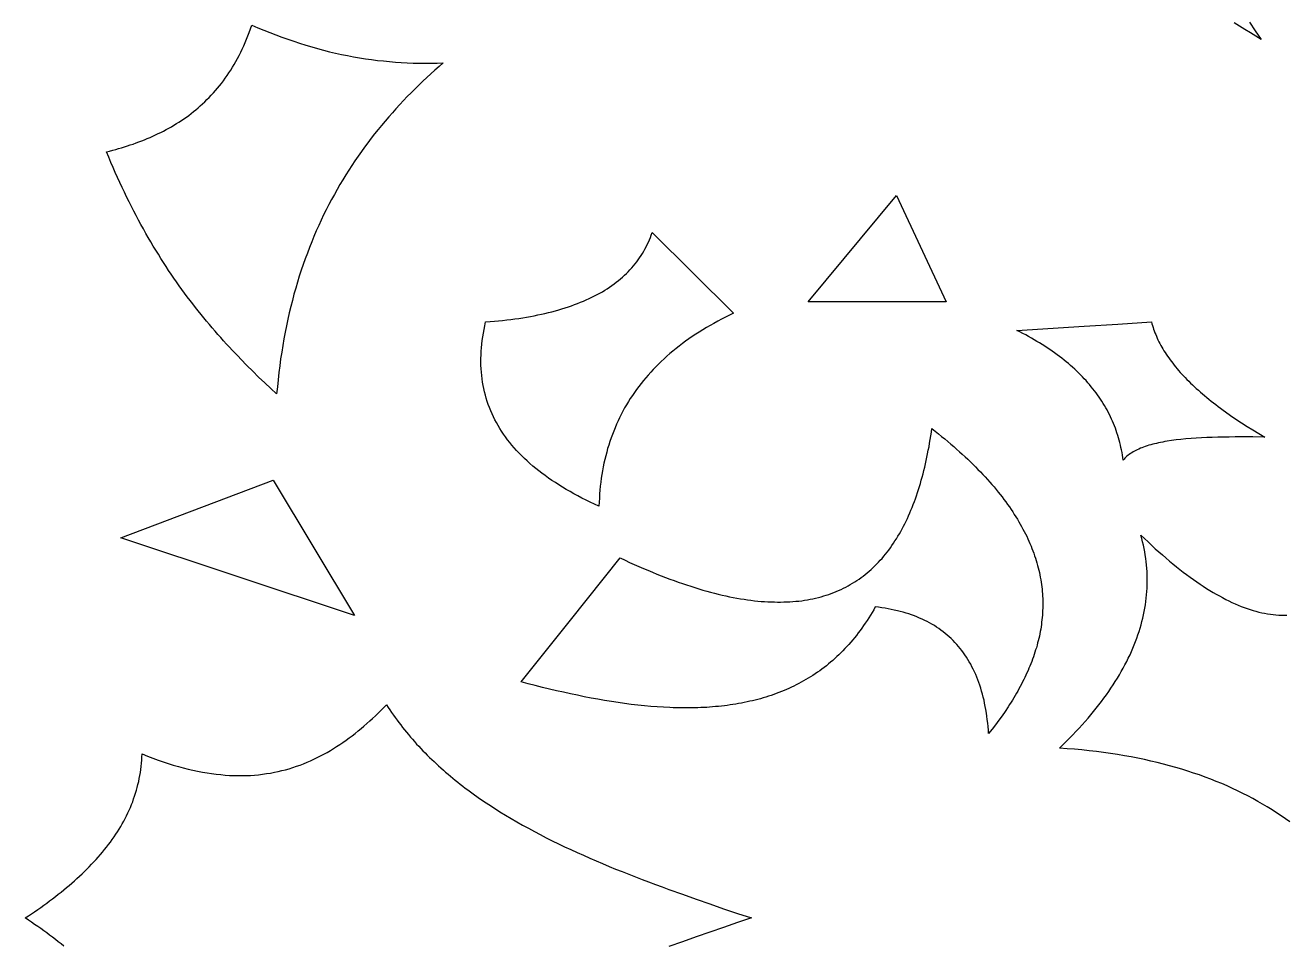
# Model space of a CAD drawing. Extents: x -4113 to -3113, y 1469 to 2469.
# Drawn here: x -3607 to -3502.4, y 1702.6 to 1778.9 of the extents above; entities that cross this region are included whole.
import ezdxf

# ---------------------------------------------------------------- set-up
doc = ezdxf.new("R2010")
doc.units = 0
doc.layers.add('PLAN_1', color=18, linetype='CONTINUOUS')

msp = doc.modelspace()

# ---------------------------------------------------------------- linework, layer by layer
at = {"layer": 'PLAN_1'}
for points in [[(-3588.17, 1778.94), (-3587.68, 1778.72), (-3587.18, 1778.52), (-3586.68, 1778.32), (-3586.19, 1778.13), (-3585.69, 1777.94), (-3585.2, 1777.77), (-3584.7, 1777.6), (-3584.21, 1777.44), (-3583.71, 1777.28), (-3583.21, 1777.14), (-3582.72, 1777), (-3582.22, 1776.87), (-3581.73, 1776.74), (-3581.23, 1776.63), (-3580.73, 1776.52), (-3580.24, 1776.42), (-3579.74, 1776.32), (-3579.25, 1776.24), (-3578.75, 1776.16), (-3578.26, 1776.09), (-3577.76, 1776.02), (-3577.26, 1775.97), (-3576.77, 1775.92), (-3576.27, 1775.88), (-3575.78, 1775.85), (-3575.28, 1775.82), (-3574.79, 1775.8), (-3574.29, 1775.79), (-3573.79, 1775.79), (-3573.3, 1775.79), (-3572.8, 1775.8), (-3572.31, 1775.82), (-3572.65, 1775.52), (-3572.99, 1775.22), (-3573.33, 1774.91), (-3573.66, 1774.6), (-3573.99, 1774.29), (-3574.32, 1773.97), (-3574.64, 1773.65), (-3574.96, 1773.33), (-3575.28, 1773.01), (-3575.6, 1772.68), (-3575.91, 1772.35), (-3576.22, 1772.01), (-3576.52, 1771.67), (-3576.82, 1771.33), (-3577.12, 1770.98), (-3577.41, 1770.63), (-3577.7, 1770.28), (-3577.99, 1769.92), (-3578.27, 1769.56), (-3578.55, 1769.19), (-3578.82, 1768.82), (-3579.09, 1768.45), (-3579.36, 1768.07), (-3579.62, 1767.69), (-3579.88, 1767.3), (-3580.13, 1766.91), (-3580.38, 1766.52), (-3580.63, 1766.12), (-3580.87, 1765.71), (-3581.1, 1765.31), (-3581.33, 1764.89), (-3581.56, 1764.48), (-3581.78, 1764.05), (-3582, 1763.63), (-3582.22, 1763.2), (-3582.42, 1762.76), (-3582.63, 1762.32), (-3582.83, 1761.87), (-3583.02, 1761.42), (-3583.21, 1760.97), (-3583.39, 1760.5), (-3583.57, 1760.04), (-3583.75, 1759.57), (-3583.92, 1759.09), (-3584.08, 1758.61), (-3584.24, 1758.12), (-3584.39, 1757.62), (-3584.54, 1757.13), (-3584.68, 1756.62), (-3584.81, 1756.11), (-3584.95, 1755.6), (-3585.07, 1755.07), (-3585.19, 1754.55), (-3585.3, 1754.01), (-3585.41, 1753.48), (-3585.51, 1752.93), (-3585.61, 1752.38), (-3585.7, 1751.82), (-3585.79, 1751.26), (-3585.86, 1750.69), (-3585.94, 1750.12), (-3586, 1749.53), (-3586.06, 1748.95), (-3586.12, 1748.35), (-3586.61, 1748.81), (-3587.11, 1749.28), (-3587.61, 1749.75), (-3588.1, 1750.23), (-3588.59, 1750.72), (-3589.08, 1751.22), (-3589.32, 1751.47), (-3589.56, 1751.72), (-3589.8, 1751.97), (-3590.04, 1752.23), (-3590.28, 1752.49), (-3590.52, 1752.76), (-3590.76, 1753.02), (-3590.99, 1753.29), (-3591.23, 1753.56), (-3591.46, 1753.83), (-3591.7, 1754.11), (-3591.93, 1754.38), (-3592.16, 1754.67), (-3592.39, 1754.95), (-3592.62, 1755.24), (-3592.85, 1755.53), (-3593.08, 1755.82), (-3593.3, 1756.11), (-3593.53, 1756.41), (-3593.75, 1756.72), (-3593.98, 1757.02), (-3594.2, 1757.33), (-3594.42, 1757.64), (-3594.64, 1757.96), (-3594.86, 1758.28), (-3595.08, 1758.6), (-3595.29, 1758.93), (-3595.51, 1759.26), (-3595.72, 1759.59), (-3595.93, 1759.93), (-3596.14, 1760.27), (-3596.35, 1760.61), (-3596.56, 1760.96), (-3596.77, 1761.32), (-3596.97, 1761.67), (-3597.17, 1762.04), (-3597.38, 1762.4), (-3597.58, 1762.77), (-3597.78, 1763.15), (-3597.97, 1763.52), (-3598.17, 1763.91), (-3598.36, 1764.29), (-3598.56, 1764.69), (-3598.75, 1765.08), (-3598.94, 1765.48), (-3599.13, 1765.89), (-3599.31, 1766.3), (-3599.5, 1766.72), (-3599.68, 1767.14), (-3599.86, 1767.56), (-3600.04, 1767.99), (-3600.22, 1768.43), (-3599.97, 1768.49), (-3599.72, 1768.56), (-3599.47, 1768.63), (-3599.23, 1768.7), (-3598.98, 1768.77), (-3598.74, 1768.84), (-3598.5, 1768.92), (-3598.26, 1769), (-3598.02, 1769.08), (-3597.78, 1769.17), (-3597.55, 1769.26), (-3597.31, 1769.34), (-3597.08, 1769.44), (-3596.85, 1769.53), (-3596.62, 1769.63), (-3596.39, 1769.73), (-3596.17, 1769.83), (-3595.94, 1769.94), (-3595.72, 1770.05), (-3595.5, 1770.16), (-3595.28, 1770.28), (-3595.07, 1770.4), (-3594.85, 1770.52), (-3594.64, 1770.64), (-3594.43, 1770.77), (-3594.22, 1770.9), (-3594.02, 1771.04), (-3593.81, 1771.18), (-3593.61, 1771.32), (-3593.41, 1771.46), (-3593.21, 1771.61), (-3593.02, 1771.77), (-3592.83, 1771.92), (-3592.64, 1772.08), (-3592.45, 1772.25), (-3592.26, 1772.41), (-3592.08, 1772.59), (-3591.9, 1772.76), (-3591.72, 1772.94), (-3591.54, 1773.13), (-3591.37, 1773.32), (-3591.2, 1773.51), (-3591.03, 1773.71), (-3590.87, 1773.91), (-3590.7, 1774.11), (-3590.54, 1774.32), (-3590.39, 1774.54), (-3590.23, 1774.76), (-3590.08, 1774.98), (-3589.93, 1775.21), (-3589.79, 1775.45), (-3589.64, 1775.68), (-3589.5, 1775.93), (-3589.37, 1776.17), (-3589.23, 1776.43), (-3589.1, 1776.69), (-3588.98, 1776.95), (-3588.85, 1777.22), (-3588.73, 1777.49), (-3588.61, 1777.77), (-3588.5, 1778.05), (-3588.39, 1778.34), (-3588.28, 1778.64)], [(-3534.7, 1764.82), (-3530.59, 1755.99), (-3542.04, 1755.99)], [(-3559.38, 1739.04), (-3559.74, 1739.2), (-3560.1, 1739.37), (-3560.45, 1739.54), (-3560.79, 1739.71), (-3561.13, 1739.89), (-3561.46, 1740.07), (-3561.78, 1740.25), (-3562.1, 1740.43), (-3562.41, 1740.61), (-3562.71, 1740.8), (-3563, 1740.99), (-3563.29, 1741.18), (-3563.57, 1741.37), (-3563.85, 1741.57), (-3564.11, 1741.77), (-3564.37, 1741.97), (-3564.63, 1742.17), (-3564.87, 1742.37), (-3565.11, 1742.58), (-3565.35, 1742.79), (-3565.57, 1743), (-3565.79, 1743.22), (-3566, 1743.43), (-3566.21, 1743.65), (-3566.41, 1743.87), (-3566.6, 1744.1), (-3566.78, 1744.32), (-3566.96, 1744.55), (-3567.13, 1744.78), (-3567.3, 1745.01), (-3567.46, 1745.25), (-3567.61, 1745.49), (-3567.75, 1745.73), (-3567.89, 1745.97), (-3568.02, 1746.21), (-3568.14, 1746.46), (-3568.25, 1746.71), (-3568.36, 1746.96), (-3568.46, 1747.22), (-3568.56, 1747.47), (-3568.65, 1747.73), (-3568.73, 1747.99), (-3568.8, 1748.25), (-3568.87, 1748.52), (-3568.93, 1748.79), (-3568.99, 1749.06), (-3569.03, 1749.33), (-3569.07, 1749.6), (-3569.11, 1749.88), (-3569.13, 1750.16), (-3569.15, 1750.44), (-3569.17, 1750.73), (-3569.17, 1751.01), (-3569.17, 1751.3), (-3569.16, 1751.59), (-3569.15, 1751.89), (-3569.13, 1752.18), (-3569.1, 1752.48), (-3569.06, 1752.78), (-3569.02, 1753.08), (-3568.97, 1753.39), (-3568.91, 1753.7), (-3568.85, 1754.01), (-3568.78, 1754.32), (-3568.42, 1754.35), (-3568.06, 1754.38), (-3567.71, 1754.41), (-3567.37, 1754.45), (-3567.02, 1754.49), (-3566.69, 1754.53), (-3566.35, 1754.57), (-3566.03, 1754.62), (-3565.7, 1754.67), (-3565.38, 1754.72), (-3565.07, 1754.78), (-3564.76, 1754.84), (-3564.45, 1754.9), (-3564.15, 1754.96), (-3563.86, 1755.03), (-3563.57, 1755.1), (-3563.28, 1755.17), (-3563, 1755.25), (-3562.72, 1755.33), (-3562.45, 1755.41), (-3562.18, 1755.49), (-3561.91, 1755.58), (-3561.65, 1755.67), (-3561.4, 1755.76), (-3561.15, 1755.85), (-3560.9, 1755.95), (-3560.66, 1756.05), (-3560.43, 1756.16), (-3560.19, 1756.26), (-3559.97, 1756.37), (-3559.74, 1756.48), (-3559.53, 1756.6), (-3559.31, 1756.71), (-3559.1, 1756.83), (-3558.9, 1756.96), (-3558.7, 1757.08), (-3558.5, 1757.21), (-3558.31, 1757.34), (-3558.13, 1757.48), (-3557.95, 1757.61), (-3557.77, 1757.75), (-3557.6, 1757.89), (-3557.43, 1758.04), (-3557.27, 1758.19), (-3557.11, 1758.34), (-3556.95, 1758.49), (-3556.81, 1758.65), (-3556.66, 1758.81), (-3556.52, 1758.97), (-3556.39, 1759.13), (-3556.25, 1759.3), (-3556.13, 1759.47), (-3556.01, 1759.64), (-3555.89, 1759.82), (-3555.78, 1760), (-3555.67, 1760.18), (-3555.57, 1760.36), (-3555.47, 1760.55), (-3555.37, 1760.74), (-3555.28, 1760.93), (-3555.2, 1761.13), (-3555.12, 1761.33), (-3555.04, 1761.53), (-3554.97, 1761.73), (-3551.59, 1758.39), (-3548.21, 1755.04), (-3548.55, 1754.88), (-3548.88, 1754.72), (-3549.21, 1754.55), (-3549.53, 1754.38), (-3549.85, 1754.2), (-3550.16, 1754.03), (-3550.47, 1753.85), (-3550.77, 1753.67), (-3551.06, 1753.48), (-3551.35, 1753.3), (-3551.64, 1753.11), (-3551.92, 1752.91), (-3552.19, 1752.72), (-3552.46, 1752.52), (-3552.73, 1752.32), (-3552.99, 1752.11), (-3553.24, 1751.91), (-3553.49, 1751.7), (-3553.74, 1751.49), (-3553.98, 1751.27), (-3554.21, 1751.05), (-3554.44, 1750.83), (-3554.66, 1750.61), (-3554.88, 1750.38), (-3555.09, 1750.15), (-3555.3, 1749.92), (-3555.5, 1749.69), (-3555.7, 1749.45), (-3555.89, 1749.21), (-3556.08, 1748.97), (-3556.26, 1748.72), (-3556.44, 1748.47), (-3556.61, 1748.22), (-3556.78, 1747.97), (-3556.94, 1747.71), (-3557.1, 1747.45), (-3557.25, 1747.19), (-3557.39, 1746.92), (-3557.54, 1746.65), (-3557.67, 1746.38), (-3557.8, 1746.11), (-3557.93, 1745.83), (-3558.05, 1745.55), (-3558.16, 1745.27), (-3558.27, 1744.99), (-3558.38, 1744.7), (-3558.48, 1744.41), (-3558.57, 1744.11), (-3558.66, 1743.82), (-3558.74, 1743.52), (-3558.82, 1743.22), (-3558.9, 1742.91), (-3558.97, 1742.61), (-3559.03, 1742.3), (-3559.09, 1741.98), (-3559.14, 1741.67), (-3559.19, 1741.35), (-3559.23, 1741.03), (-3559.27, 1740.7), (-3559.3, 1740.38), (-3559.33, 1740.05), (-3559.35, 1739.71), (-3559.37, 1739.38)], [(-3524.71, 1753.61), (-3519.13, 1753.96), (-3516.34, 1754.14), (-3513.54, 1754.32), (-3513.51, 1754.17), (-3513.46, 1754.02), (-3513.42, 1753.87), (-3513.37, 1753.72), (-3513.32, 1753.57), (-3513.26, 1753.42), (-3513.2, 1753.27), (-3513.14, 1753.13), (-3513.07, 1752.98), (-3513.01, 1752.83), (-3512.93, 1752.68), (-3512.86, 1752.53), (-3512.78, 1752.38), (-3512.69, 1752.23), (-3512.61, 1752.08), (-3512.52, 1751.93), (-3512.42, 1751.78), (-3512.33, 1751.64), (-3512.23, 1751.49), (-3512.12, 1751.34), (-3512.01, 1751.19), (-3511.9, 1751.04), (-3511.79, 1750.89), (-3511.67, 1750.74), (-3511.55, 1750.59), (-3511.43, 1750.44), (-3511.3, 1750.29), (-3511.17, 1750.14), (-3511.03, 1750), (-3510.89, 1749.85), (-3510.75, 1749.7), (-3510.61, 1749.55), (-3510.46, 1749.4), (-3510.31, 1749.25), (-3510.15, 1749.1), (-3509.99, 1748.95), (-3509.83, 1748.8), (-3509.66, 1748.65), (-3509.49, 1748.5), (-3509.32, 1748.35), (-3509.15, 1748.21), (-3508.97, 1748.06), (-3508.78, 1747.91), (-3508.6, 1747.76), (-3508.41, 1747.61), (-3508.21, 1747.46), (-3508.02, 1747.31), (-3507.82, 1747.16), (-3507.61, 1747.01), (-3507.4, 1746.86), (-3506.98, 1746.56), (-3506.54, 1746.26), (-3506.09, 1745.96), (-3505.62, 1745.66), (-3505.14, 1745.36), (-3504.65, 1745.06), (-3504.14, 1744.76), (-3505.15, 1744.78), (-3505.64, 1744.78), (-3506.14, 1744.78), (-3506.62, 1744.78), (-3507.1, 1744.77), (-3507.58, 1744.77), (-3508.05, 1744.76), (-3508.51, 1744.74), (-3508.96, 1744.73), (-3509.41, 1744.71), (-3509.85, 1744.68), (-3510.27, 1744.65), (-3510.69, 1744.62), (-3511.1, 1744.58), (-3511.49, 1744.53), (-3511.88, 1744.48), (-3512.25, 1744.42), (-3512.43, 1744.39), (-3512.61, 1744.36), (-3512.79, 1744.33), (-3512.96, 1744.29), (-3513.13, 1744.25), (-3513.29, 1744.22), (-3513.45, 1744.17), (-3513.61, 1744.13), (-3513.76, 1744.09), (-3513.91, 1744.04), (-3514.06, 1743.99), (-3514.2, 1743.94), (-3514.34, 1743.89), (-3514.47, 1743.84), (-3514.6, 1743.78), (-3514.73, 1743.72), (-3514.85, 1743.66), (-3514.97, 1743.6), (-3515.08, 1743.54), (-3515.19, 1743.47), (-3515.3, 1743.4), (-3515.4, 1743.33), (-3515.49, 1743.26), (-3515.58, 1743.18), (-3515.67, 1743.11), (-3515.75, 1743.03), (-3515.82, 1742.94), (-3515.9, 1742.86), (-3515.92, 1743.07), (-3515.96, 1743.28), (-3515.99, 1743.49), (-3516.03, 1743.7), (-3516.08, 1743.9), (-3516.12, 1744.11), (-3516.17, 1744.31), (-3516.23, 1744.51), (-3516.28, 1744.71), (-3516.34, 1744.91), (-3516.41, 1745.11), (-3516.47, 1745.31), (-3516.54, 1745.5), (-3516.62, 1745.7), (-3516.7, 1745.89), (-3516.78, 1746.08), (-3516.86, 1746.27), (-3516.95, 1746.46), (-3517.04, 1746.65), (-3517.13, 1746.83), (-3517.23, 1747.02), (-3517.33, 1747.2), (-3517.44, 1747.38), (-3517.55, 1747.56), (-3517.66, 1747.74), (-3517.78, 1747.92), (-3517.89, 1748.09), (-3518.02, 1748.27), (-3518.14, 1748.44), (-3518.27, 1748.61), (-3518.4, 1748.78), (-3518.54, 1748.95), (-3518.68, 1749.12), (-3518.82, 1749.28), (-3518.97, 1749.45), (-3519.12, 1749.61), (-3519.27, 1749.77), (-3519.43, 1749.93), (-3519.59, 1750.09), (-3519.75, 1750.25), (-3519.92, 1750.4), (-3520.09, 1750.56), (-3520.26, 1750.71), (-3520.44, 1750.87), (-3520.62, 1751.02), (-3520.8, 1751.16), (-3520.99, 1751.31), (-3521.18, 1751.46), (-3521.38, 1751.6), (-3521.58, 1751.75), (-3521.78, 1751.89), (-3521.98, 1752.03), (-3522.19, 1752.17), (-3522.4, 1752.31), (-3522.62, 1752.44), (-3522.84, 1752.58), (-3523.06, 1752.71), (-3523.28, 1752.85), (-3523.51, 1752.98), (-3523.75, 1753.11), (-3523.98, 1753.24), (-3524.22, 1753.36), (-3524.46, 1753.49)], [(-3531.76, 1745.47), (-3531.49, 1745.26), (-3531.22, 1745.04), (-3530.96, 1744.83), (-3530.7, 1744.62), (-3530.45, 1744.41), (-3530.2, 1744.19), (-3529.95, 1743.98), (-3529.71, 1743.77), (-3529.47, 1743.56), (-3529.24, 1743.35), (-3529.01, 1743.14), (-3528.79, 1742.93), (-3528.57, 1742.72), (-3528.36, 1742.51), (-3528.15, 1742.3), (-3527.94, 1742.09), (-3527.74, 1741.88), (-3527.54, 1741.67), (-3527.34, 1741.46), (-3527.16, 1741.25), (-3526.97, 1741.04), (-3526.79, 1740.84), (-3526.61, 1740.63), (-3526.44, 1740.42), (-3526.27, 1740.21), (-3526.1, 1740.01), (-3525.94, 1739.8), (-3525.79, 1739.59), (-3525.63, 1739.39), (-3525.49, 1739.18), (-3525.34, 1738.98), (-3525.2, 1738.77), (-3525.06, 1738.57), (-3524.93, 1738.36), (-3524.8, 1738.16), (-3524.67, 1737.96), (-3524.55, 1737.75), (-3524.43, 1737.55), (-3524.32, 1737.35), (-3524.21, 1737.14), (-3524.1, 1736.94), (-3524, 1736.74), (-3523.9, 1736.54), (-3523.81, 1736.33), (-3523.72, 1736.13), (-3523.63, 1735.93), (-3523.54, 1735.73), (-3523.46, 1735.53), (-3523.39, 1735.33), (-3523.31, 1735.13), (-3523.24, 1734.93), (-3523.18, 1734.73), (-3523.11, 1734.53), (-3523.05, 1734.33), (-3523, 1734.13), (-3522.95, 1733.93), (-3522.9, 1733.73), (-3522.85, 1733.53), (-3522.81, 1733.34), (-3522.77, 1733.14), (-3522.74, 1732.94), (-3522.7, 1732.74), (-3522.68, 1732.55), (-3522.65, 1732.35), (-3522.63, 1732.15), (-3522.61, 1731.96), (-3522.6, 1731.76), (-3522.58, 1731.56), (-3522.57, 1731.37), (-3522.57, 1731.17), (-3522.57, 1730.98), (-3522.57, 1730.78), (-3522.57, 1730.59), (-3522.58, 1730.39), (-3522.59, 1730.2), (-3522.6, 1730), (-3522.62, 1729.81), (-3522.64, 1729.61), (-3522.66, 1729.42), (-3522.68, 1729.23), (-3522.71, 1729.03), (-3522.74, 1728.84), (-3522.78, 1728.65), (-3522.81, 1728.46), (-3522.85, 1728.26), (-3522.9, 1728.07), (-3522.94, 1727.88), (-3522.99, 1727.69), (-3523.04, 1727.5), (-3523.1, 1727.3), (-3523.16, 1727.11), (-3523.22, 1726.92), (-3523.28, 1726.73), (-3523.34, 1726.54), (-3523.41, 1726.35), (-3523.48, 1726.16), (-3523.56, 1725.97), (-3523.63, 1725.78), (-3523.71, 1725.59), (-3523.79, 1725.4), (-3523.88, 1725.21), (-3523.96, 1725.02), (-3524.05, 1724.83), (-3524.14, 1724.65), (-3524.24, 1724.46), (-3524.34, 1724.27), (-3524.43, 1724.08), (-3524.54, 1723.89), (-3524.64, 1723.7), (-3524.75, 1723.52), (-3524.86, 1723.33), (-3524.97, 1723.14), (-3525.08, 1722.96), (-3525.2, 1722.77), (-3525.32, 1722.58), (-3525.44, 1722.39), (-3525.69, 1722.02), (-3525.94, 1721.65), (-3526.21, 1721.28), (-3526.48, 1720.91), (-3526.77, 1720.54), (-3527.06, 1720.17), (-3527.08, 1720.47), (-3527.1, 1720.76), (-3527.13, 1721.05), (-3527.17, 1721.33), (-3527.2, 1721.61), (-3527.24, 1721.88), (-3527.29, 1722.16), (-3527.34, 1722.42), (-3527.39, 1722.69), (-3527.44, 1722.94), (-3527.5, 1723.2), (-3527.57, 1723.45), (-3527.64, 1723.7), (-3527.71, 1723.94), (-3527.79, 1724.18), (-3527.87, 1724.41), (-3527.95, 1724.64), (-3528.04, 1724.86), (-3528.13, 1725.08), (-3528.23, 1725.3), (-3528.33, 1725.51), (-3528.44, 1725.72), (-3528.54, 1725.93), (-3528.66, 1726.13), (-3528.77, 1726.32), (-3528.89, 1726.51), (-3529.02, 1726.7), (-3529.15, 1726.88), (-3529.28, 1727.06), (-3529.42, 1727.24), (-3529.56, 1727.41), (-3529.7, 1727.57), (-3529.85, 1727.74), (-3530.01, 1727.89), (-3530.16, 1728.05), (-3530.32, 1728.2), (-3530.49, 1728.34), (-3530.66, 1728.48), (-3530.83, 1728.62), (-3531.01, 1728.75), (-3531.19, 1728.88), (-3531.37, 1729.01), (-3531.56, 1729.13), (-3531.76, 1729.24), (-3531.95, 1729.35), (-3532.15, 1729.46), (-3532.36, 1729.56), (-3532.57, 1729.66), (-3532.78, 1729.76), (-3533, 1729.85), (-3533.22, 1729.93), (-3533.45, 1730.02), (-3533.67, 1730.1), (-3533.91, 1730.17), (-3534.15, 1730.24), (-3534.39, 1730.3), (-3534.63, 1730.37), (-3534.88, 1730.42), (-3535.13, 1730.48), (-3535.39, 1730.52), (-3535.65, 1730.57), (-3535.92, 1730.61), (-3536.19, 1730.65), (-3536.46, 1730.68), (-3536.59, 1730.44), (-3536.73, 1730.21), (-3536.86, 1729.99), (-3537, 1729.77), (-3537.14, 1729.55), (-3537.29, 1729.34), (-3537.43, 1729.13), (-3537.58, 1728.92), (-3537.72, 1728.72), (-3537.87, 1728.52), (-3538.03, 1728.32), (-3538.18, 1728.13), (-3538.33, 1727.94), (-3538.49, 1727.75), (-3538.65, 1727.57), (-3538.81, 1727.39), (-3538.98, 1727.22), (-3539.14, 1727.05), (-3539.31, 1726.88), (-3539.48, 1726.72), (-3539.65, 1726.56), (-3539.82, 1726.4), (-3539.99, 1726.24), (-3540.17, 1726.09), (-3540.35, 1725.95), (-3540.52, 1725.8), (-3540.71, 1725.66), (-3540.89, 1725.52), (-3541.07, 1725.39), (-3541.26, 1725.26), (-3541.45, 1725.13), (-3541.63, 1725), (-3541.83, 1724.88), (-3542.02, 1724.76), (-3542.21, 1724.65), (-3542.41, 1724.54), (-3542.61, 1724.43), (-3542.81, 1724.32), (-3543.01, 1724.22), (-3543.21, 1724.12), (-3543.41, 1724.02), (-3543.62, 1723.92), (-3543.82, 1723.83), (-3544.03, 1723.74), (-3544.24, 1723.66), (-3544.45, 1723.57), (-3544.67, 1723.49), (-3544.88, 1723.42), (-3545.1, 1723.34), (-3545.31, 1723.27), (-3545.53, 1723.2), (-3545.75, 1723.14), (-3545.97, 1723.07), (-3546.2, 1723.01), (-3546.42, 1722.95), (-3546.65, 1722.9), (-3546.88, 1722.85), (-3547.1, 1722.8), (-3547.33, 1722.75), (-3547.57, 1722.7), (-3547.8, 1722.66), (-3548.03, 1722.62), (-3548.27, 1722.58), (-3548.5, 1722.55), (-3548.74, 1722.51), (-3548.98, 1722.48), (-3549.22, 1722.46), (-3549.46, 1722.43), (-3549.71, 1722.41), (-3549.95, 1722.39), (-3550.2, 1722.37), (-3550.44, 1722.35), (-3550.69, 1722.34), (-3550.94, 1722.33), (-3551.19, 1722.32), (-3551.44, 1722.31), (-3551.69, 1722.31), (-3551.95, 1722.3), (-3552.2, 1722.3), (-3552.46, 1722.3), (-3552.72, 1722.31), (-3552.97, 1722.31), (-3553.23, 1722.32), (-3553.49, 1722.33), (-3554.02, 1722.36), (-3554.55, 1722.39), (-3555.08, 1722.43), (-3555.61, 1722.48), (-3556.15, 1722.54), (-3556.7, 1722.6), (-3557.25, 1722.67), (-3557.8, 1722.75), (-3558.35, 1722.83), (-3558.91, 1722.92), (-3559.47, 1723.02), (-3560.04, 1723.12), (-3560.6, 1723.23), (-3561.17, 1723.35), (-3561.75, 1723.47), (-3562.33, 1723.6), (-3562.91, 1723.73), (-3563.49, 1723.86), (-3564.07, 1724.01), (-3564.66, 1724.15), (-3565.25, 1724.3), (-3565.84, 1724.46), (-3561.73, 1729.59), (-3557.62, 1734.74), (-3557.22, 1734.56), (-3556.84, 1734.38), (-3556.45, 1734.21), (-3556.07, 1734.04), (-3555.7, 1733.87), (-3555.32, 1733.72), (-3554.95, 1733.56), (-3554.58, 1733.41), (-3554.22, 1733.27), (-3553.86, 1733.13), (-3553.5, 1732.99), (-3553.15, 1732.86), (-3552.8, 1732.74), (-3552.45, 1732.62), (-3552.11, 1732.5), (-3551.77, 1732.39), (-3551.43, 1732.28), (-3551.1, 1732.18), (-3550.77, 1732.08), (-3550.44, 1731.99), (-3550.12, 1731.9), (-3549.8, 1731.82), (-3549.48, 1731.74), (-3549.17, 1731.67), (-3548.86, 1731.6), (-3548.55, 1731.53), (-3548.24, 1731.47), (-3547.94, 1731.41), (-3547.64, 1731.36), (-3547.35, 1731.32), (-3547.06, 1731.27), (-3546.77, 1731.23), (-3546.48, 1731.2), (-3546.2, 1731.17), (-3545.92, 1731.14), (-3545.64, 1731.12), (-3545.37, 1731.11), (-3545.1, 1731.09), (-3544.83, 1731.09), (-3544.57, 1731.08), (-3544.31, 1731.08), (-3544.05, 1731.09), (-3543.8, 1731.1), (-3543.54, 1731.11), (-3543.29, 1731.13), (-3543.05, 1731.15), (-3542.8, 1731.17), (-3542.56, 1731.2), (-3542.33, 1731.24), (-3542.09, 1731.27), (-3541.86, 1731.32), (-3541.63, 1731.36), (-3541.41, 1731.41), (-3541.18, 1731.47), (-3540.96, 1731.52), (-3540.74, 1731.59), (-3540.53, 1731.65), (-3540.32, 1731.72), (-3540.11, 1731.8), (-3539.9, 1731.87), (-3539.7, 1731.96), (-3539.5, 1732.04), (-3539.3, 1732.13), (-3539.11, 1732.23), (-3538.91, 1732.32), (-3538.72, 1732.42), (-3538.54, 1732.53), (-3538.35, 1732.64), (-3538.17, 1732.75), (-3537.99, 1732.87), (-3537.81, 1732.99), (-3537.64, 1733.11), (-3537.47, 1733.24), (-3537.3, 1733.37), (-3537.14, 1733.5), (-3536.97, 1733.64), (-3536.81, 1733.79), (-3536.65, 1733.93), (-3536.5, 1734.08), (-3536.35, 1734.23), (-3536.19, 1734.39), (-3536.05, 1734.55), (-3535.9, 1734.71), (-3535.76, 1734.88), (-3535.62, 1735.05), (-3535.48, 1735.23), (-3535.34, 1735.4), (-3535.21, 1735.59), (-3535.08, 1735.77), (-3534.95, 1735.96), (-3534.83, 1736.15), (-3534.7, 1736.34), (-3534.58, 1736.54), (-3534.46, 1736.74), (-3534.35, 1736.95), (-3534.23, 1737.16), (-3534.12, 1737.37), (-3534.01, 1737.58), (-3533.91, 1737.8), (-3533.8, 1738.02), (-3533.7, 1738.25), (-3533.6, 1738.48), (-3533.5, 1738.71), (-3533.41, 1738.94), (-3533.31, 1739.18), (-3533.22, 1739.42), (-3533.13, 1739.66), (-3533.05, 1739.91), (-3532.96, 1740.16), (-3532.88, 1740.41), (-3532.8, 1740.67), (-3532.72, 1740.93), (-3532.65, 1741.19), (-3532.57, 1741.45), (-3532.5, 1741.72), (-3532.43, 1741.99), (-3532.36, 1742.27), (-3532.3, 1742.54), (-3532.24, 1742.82), (-3532.18, 1743.11), (-3532.12, 1743.39), (-3532.06, 1743.68), (-3532, 1743.97), (-3531.95, 1744.27), (-3531.9, 1744.56), (-3531.85, 1744.86), (-3531.81, 1745.17)], [(-3586.41, 1741.19), (-3579.65, 1729.96), (-3599.04, 1736.4)]]:
    msp.add_lwpolyline(points, close=True, dxfattribs=at)
for points in [[(-3505.43, 1779.19), (-3504.94, 1778.47), (-3504.44, 1777.74), (-3504.89, 1778.03), (-3505.34, 1778.31), (-3505.8, 1778.59), (-3506.25, 1778.86), (-3506.7, 1779.13)], [(-3502.06, 1712.84), (-3502.42, 1713.1), (-3502.79, 1713.35), (-3503.17, 1713.6), (-3503.55, 1713.85), (-3503.94, 1714.09), (-3504.33, 1714.32), (-3504.73, 1714.55), (-3505.14, 1714.78), (-3505.55, 1715), (-3505.97, 1715.21), (-3506.4, 1715.42), (-3506.83, 1715.63), (-3507.27, 1715.83), (-3507.71, 1716.02), (-3508.17, 1716.21), (-3508.63, 1716.39), (-3509.09, 1716.57), (-3509.57, 1716.74), (-3510.05, 1716.9), (-3510.53, 1717.06), (-3511.03, 1717.22), (-3511.53, 1717.37), (-3512.04, 1717.51), (-3512.55, 1717.65), (-3513.07, 1717.78), (-3513.6, 1717.9), (-3514.14, 1718.02), (-3514.69, 1718.13), (-3515.24, 1718.24), (-3515.8, 1718.34), (-3516.36, 1718.44), (-3516.94, 1718.53), (-3517.52, 1718.61), (-3518.11, 1718.68), (-3518.71, 1718.75), (-3519.32, 1718.82), (-3519.93, 1718.87), (-3520.55, 1718.92), (-3521.18, 1718.97), (-3520.9, 1719.24), (-3520.62, 1719.52), (-3520.34, 1719.8), (-3520.07, 1720.07), (-3519.81, 1720.35), (-3519.55, 1720.63), (-3519.3, 1720.9), (-3519.05, 1721.18), (-3518.81, 1721.46), (-3518.58, 1721.73), (-3518.35, 1722.01), (-3518.13, 1722.29), (-3517.91, 1722.56), (-3517.7, 1722.84), (-3517.49, 1723.12), (-3517.29, 1723.39), (-3517.1, 1723.67), (-3516.91, 1723.94), (-3516.72, 1724.22), (-3516.55, 1724.5), (-3516.38, 1724.77), (-3516.21, 1725.05), (-3516.05, 1725.33), (-3515.9, 1725.6), (-3515.75, 1725.88), (-3515.6, 1726.15), (-3515.47, 1726.43), (-3515.33, 1726.71), (-3515.21, 1726.98), (-3515.09, 1727.26), (-3514.98, 1727.54), (-3514.87, 1727.81), (-3514.76, 1728.09), (-3514.67, 1728.36), (-3514.58, 1728.64), (-3514.49, 1728.92), (-3514.41, 1729.19), (-3514.34, 1729.47), (-3514.27, 1729.74), (-3514.21, 1730.02), (-3514.15, 1730.3), (-3514.1, 1730.57), (-3514.05, 1730.85), (-3514.01, 1731.12), (-3513.98, 1731.4), (-3513.95, 1731.68), (-3513.93, 1731.95), (-3513.91, 1732.23), (-3513.9, 1732.5), (-3513.9, 1732.78), (-3513.9, 1733.06), (-3513.9, 1733.33), (-3513.91, 1733.61), (-3513.93, 1733.88), (-3513.96, 1734.16), (-3513.99, 1734.43), (-3514.02, 1734.71), (-3514.06, 1734.99), (-3514.11, 1735.26), (-3514.16, 1735.54), (-3514.22, 1735.81), (-3514.28, 1736.09), (-3514.35, 1736.37), (-3514.43, 1736.64), (-3514.12, 1736.35), (-3513.82, 1736.07), (-3513.52, 1735.79), (-3513.23, 1735.51), (-3512.93, 1735.25), (-3512.64, 1734.99), (-3512.35, 1734.74), (-3512.06, 1734.49), (-3511.77, 1734.25), (-3511.48, 1734.02), (-3511.2, 1733.79), (-3510.91, 1733.57), (-3510.63, 1733.36), (-3510.35, 1733.15), (-3510.07, 1732.95), (-3509.8, 1732.76), (-3509.52, 1732.57), (-3509.25, 1732.39), (-3508.98, 1732.22), (-3508.71, 1732.05), (-3508.44, 1731.89), (-3508.18, 1731.74), (-3507.91, 1731.59), (-3507.65, 1731.45), (-3507.39, 1731.31), (-3507.13, 1731.18), (-3506.87, 1731.06), (-3506.62, 1730.95), (-3506.36, 1730.84), (-3506.11, 1730.73), (-3505.86, 1730.64), (-3505.61, 1730.55), (-3505.36, 1730.47), (-3505.12, 1730.39), (-3504.88, 1730.32), (-3504.63, 1730.26), (-3504.39, 1730.2), (-3504.16, 1730.15), (-3503.92, 1730.11), (-3503.68, 1730.07), (-3503.45, 1730.04), (-3503.22, 1730.02), (-3502.99, 1730), (-3502.76, 1729.99), (-3502.53, 1729.99), (-3502.31, 1729.99)], [(-3603.77, 1702.54), (-3604, 1702.73), (-3604.23, 1702.91), (-3604.47, 1703.1), (-3604.71, 1703.28), (-3604.95, 1703.46), (-3605.19, 1703.64), (-3605.44, 1703.82), (-3605.69, 1704), (-3605.94, 1704.18), (-3606.2, 1704.35), (-3606.45, 1704.53), (-3606.71, 1704.7), (-3606.98, 1704.88), (-3606.71, 1705.05), (-3606.45, 1705.22), (-3606.2, 1705.4), (-3605.94, 1705.58), (-3605.69, 1705.75), (-3605.44, 1705.93), (-3605.19, 1706.11), (-3604.95, 1706.29), (-3604.71, 1706.47), (-3604.47, 1706.66), (-3604.23, 1706.84), (-3604, 1707.02), (-3603.77, 1707.21), (-3603.55, 1707.4), (-3603.32, 1707.58), (-3603.11, 1707.77), (-3602.89, 1707.96), (-3602.68, 1708.16), (-3602.47, 1708.35), (-3602.26, 1708.54), (-3602.06, 1708.74), (-3601.86, 1708.93), (-3601.66, 1709.13), (-3601.47, 1709.33), (-3601.28, 1709.53), (-3601.1, 1709.73), (-3600.92, 1709.93), (-3600.74, 1710.14), (-3600.57, 1710.34), (-3600.4, 1710.55), (-3600.23, 1710.76), (-3600.07, 1710.97), (-3599.91, 1711.18), (-3599.76, 1711.39), (-3599.61, 1711.6), (-3599.47, 1711.82), (-3599.32, 1712.03), (-3599.19, 1712.25), (-3599.05, 1712.47), (-3598.93, 1712.69), (-3598.8, 1712.91), (-3598.68, 1713.14), (-3598.57, 1713.36), (-3598.46, 1713.59), (-3598.35, 1713.82), (-3598.25, 1714.05), (-3598.16, 1714.28), (-3598.06, 1714.52), (-3597.98, 1714.75), (-3597.9, 1714.99), (-3597.82, 1715.23), (-3597.75, 1715.47), (-3597.68, 1715.71), (-3597.62, 1715.95), (-3597.56, 1716.2), (-3597.51, 1716.45), (-3597.46, 1716.7), (-3597.42, 1716.95), (-3597.38, 1717.2), (-3597.35, 1717.45), (-3597.33, 1717.71), (-3597.3, 1717.97), (-3597.29, 1718.23), (-3597.28, 1718.49), (-3596.83, 1718.31), (-3596.4, 1718.14), (-3595.96, 1717.98), (-3595.53, 1717.83), (-3595.11, 1717.69), (-3594.69, 1717.56), (-3594.27, 1717.44), (-3593.87, 1717.33), (-3593.46, 1717.23), (-3593.06, 1717.14), (-3592.67, 1717.05), (-3592.28, 1716.98), (-3591.89, 1716.91), (-3591.51, 1716.85), (-3591.14, 1716.81), (-3590.76, 1716.77), (-3590.4, 1716.73), (-3590.03, 1716.71), (-3589.68, 1716.69), (-3589.32, 1716.69), (-3588.97, 1716.69), (-3588.63, 1716.69), (-3588.28, 1716.71), (-3587.95, 1716.73), (-3587.61, 1716.76), (-3587.28, 1716.8), (-3586.95, 1716.85), (-3586.63, 1716.9), (-3586.31, 1716.96), (-3586, 1717.03), (-3585.69, 1717.1), (-3585.38, 1717.18), (-3585.07, 1717.26), (-3584.77, 1717.36), (-3584.47, 1717.46), (-3584.18, 1717.56), (-3583.89, 1717.67), (-3583.6, 1717.79), (-3583.31, 1717.91), (-3583.03, 1718.04), (-3582.75, 1718.18), (-3582.48, 1718.32), (-3582.2, 1718.46), (-3581.93, 1718.61), (-3581.66, 1718.77), (-3581.4, 1718.93), (-3581.14, 1719.1), (-3580.88, 1719.27), (-3580.62, 1719.44), (-3580.36, 1719.62), (-3580.11, 1719.81), (-3579.86, 1720), (-3579.61, 1720.19), (-3579.36, 1720.39), (-3579.12, 1720.59), (-3578.88, 1720.8), (-3578.64, 1721), (-3578.4, 1721.22), (-3578.16, 1721.43), (-3577.93, 1721.65), (-3577.7, 1721.88), (-3577.46, 1722.11), (-3577.24, 1722.34), (-3577.01, 1722.57), (-3576.87, 1722.35), (-3576.72, 1722.14), (-3576.58, 1721.92), (-3576.43, 1721.71), (-3576.28, 1721.5), (-3576.13, 1721.3), (-3575.98, 1721.09), (-3575.82, 1720.89), (-3575.67, 1720.68), (-3575.51, 1720.48), (-3575.35, 1720.28), (-3575.18, 1720.09), (-3575.02, 1719.89), (-3574.85, 1719.7), (-3574.68, 1719.51), (-3574.51, 1719.31), (-3574.33, 1719.13), (-3574.16, 1718.94), (-3573.98, 1718.75), (-3573.8, 1718.57), (-3573.62, 1718.39), (-3573.43, 1718.2), (-3573.25, 1718.02), (-3573.06, 1717.85), (-3572.87, 1717.67), (-3572.68, 1717.49), (-3572.49, 1717.32), (-3572.29, 1717.15), (-3572.1, 1716.98), (-3571.9, 1716.81), (-3571.7, 1716.64), (-3571.5, 1716.47), (-3571.3, 1716.31), (-3571.09, 1716.14), (-3570.89, 1715.98), (-3570.68, 1715.82), (-3570.47, 1715.66), (-3570.26, 1715.5), (-3569.83, 1715.19), (-3569.39, 1714.88), (-3568.96, 1714.58), (-3568.51, 1714.28), (-3568.06, 1713.98), (-3567.6, 1713.69), (-3567.14, 1713.41), (-3566.67, 1713.13), (-3566.19, 1712.85), (-3565.72, 1712.58), (-3565.23, 1712.32), (-3564.74, 1712.05), (-3564.25, 1711.79), (-3563.75, 1711.54), (-3563.25, 1711.29), (-3562.74, 1711.04), (-3562.23, 1710.79), (-3561.71, 1710.55), (-3561.19, 1710.31), (-3560.67, 1710.08), (-3560.14, 1709.84), (-3559.61, 1709.61), (-3559.08, 1709.39), (-3558.54, 1709.16), (-3558, 1708.94), (-3557.46, 1708.72), (-3556.91, 1708.51), (-3556.36, 1708.29), (-3555.81, 1708.08), (-3555.26, 1707.87), (-3554.7, 1707.66), (-3554.14, 1707.45), (-3553.58, 1707.25), (-3552.46, 1706.84), (-3551.32, 1706.44), (-3550.18, 1706.05), (-3549.04, 1705.65), (-3547.89, 1705.26), (-3546.74, 1704.88), (-3547.89, 1704.49), (-3549.04, 1704.1), (-3550.18, 1703.71), (-3551.32, 1703.31), (-3552.46, 1702.91), (-3553.58, 1702.51)]]:
    msp.add_lwpolyline(points, dxfattribs=at)

doc.saveas('drawing.dxf')
